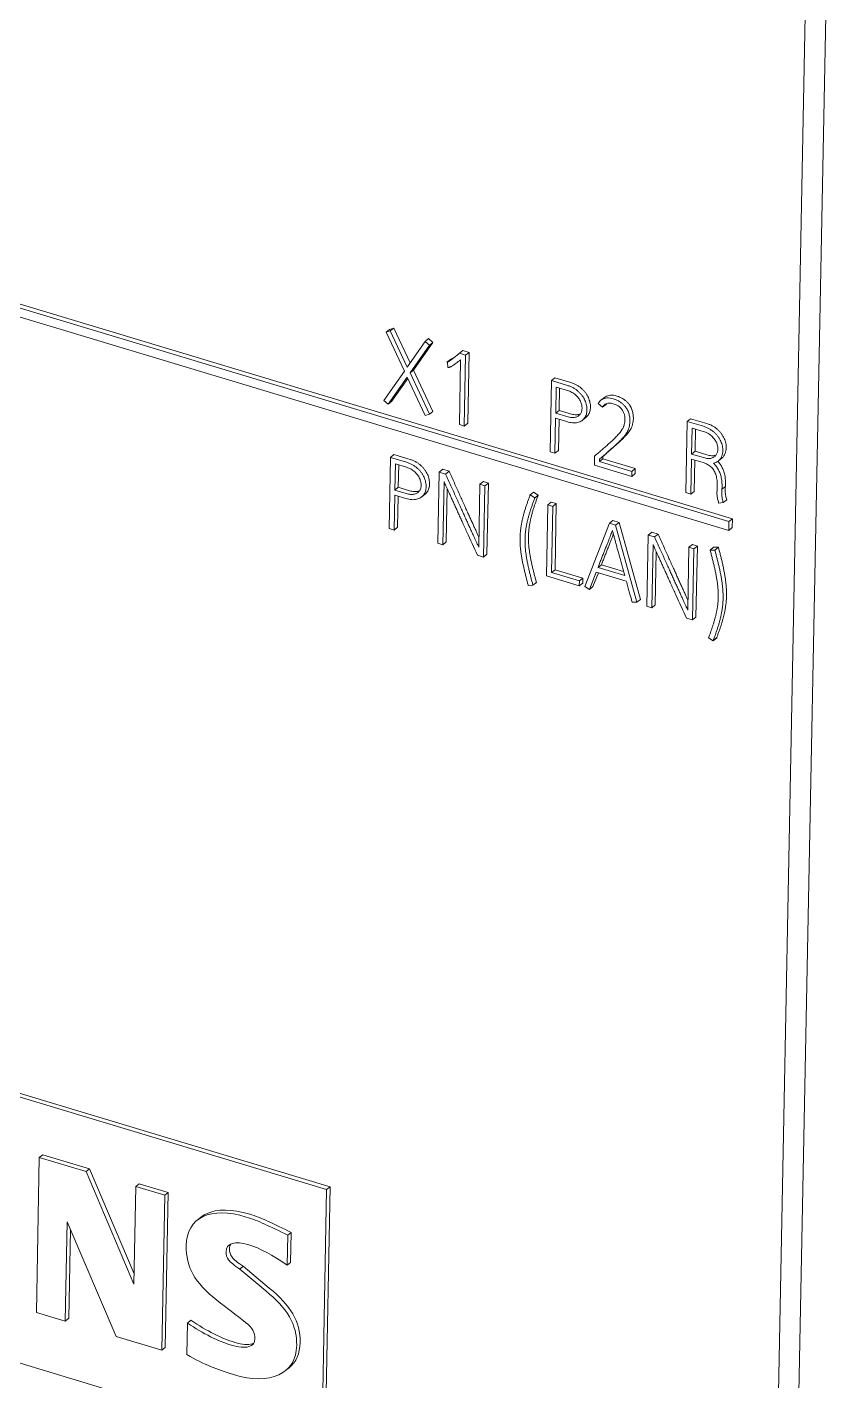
# Model space of a CAD drawing. Header units: inches. Extents: x 67578 to 72421, y -34894 to -31675.
# Drawn here: x 69225.83 to 69244.37, y -33818.6 to -33787.56 of the extents above; entities that cross this region are included whole.
import ezdxf

# ---------------------------------------------------------------- set-up
doc = ezdxf.new("R2010")
doc.units = ezdxf.units.IN
doc.header["$MEASUREMENT"] = 0

# ---------------------------------------------------------------- blocks, each defined once
blk = doc.blocks.new('A$C24EF5112')
at = {"color": 0, "linetype": 'Continuous', "lineweight": 0, "extrusion": (1.17636e-17, 0.017452, 0.999848)}
for p, q in [((-177.592, 271.211), (-180.757, 108.301)), ((-179.946, 108.056), (-176.78, 270.967)), ((-181.037, 230.03), (-215.388, 240.377)), ((-180.9, 230.141), (-215.25, 240.488)), ((-215.046, 239.918), (-181.044, 229.676)), ((-194.544, 237.679), (-194.681, 237.569)), ((-194.375, 237.727), (-194.544, 237.679)), ((-194.375, 237.727), (-194.513, 237.617)), ((-193.727, 236.343), (-194.375, 237.727)), ((-194.513, 237.617), (-194.681, 237.569)), ((-194.681, 237.569), (-193.952, 236.017)), ((-193.84, 236.181), (-194.513, 237.617)), ((-193.132, 237.201), (-193.84, 236.181)), ((-193.591, 236.056), (-192.822, 237.161)), ((-192.994, 237.311), (-193.132, 237.201)), ((-192.959, 237.05), (-193.132, 237.201)), ((-192.822, 237.161), (-192.994, 237.311)), ((-192.822, 237.161), (-192.959, 237.05)), ((-193.728, 235.946), (-192.959, 237.05)), ((-191.759, 236.728), (-191.787, 236.705)), ((-191.622, 236.839), (-191.759, 236.728)), ((-191.515, 236.655), (-191.759, 236.728)), ((-191.378, 236.765), (-191.622, 236.839)), ((-191.57, 233.833), (-191.515, 236.655)), ((-191.378, 236.765), (-191.515, 236.655)), ((-191.433, 233.944), (-191.378, 236.765)), ((-193.591, 236.056), (-193.728, 235.946)), ((-192.817, 234.416), (-193.591, 236.056)), ((-192.123, 236.48), (-192.26, 236.369)), ((-192.26, 236.369), (-192.237, 236.37)), ((-192.237, 236.37), (-192.229, 236.166)), ((-191.714, 236.469), (-191.764, 233.891)), ((-193.952, 236.017), (-194.765, 234.851)), ((-194.597, 234.701), (-193.844, 235.783)), ((-194.459, 234.812), (-193.82, 235.731)), ((-193.844, 235.783), (-193.126, 234.258)), ((-192.954, 234.305), (-193.728, 235.946)), ((-188.103, 235.642), (-188.158, 232.809)), ((-187.966, 235.753), (-188.103, 235.642)), ((-187.461, 235.449), (-188.103, 235.642)), ((-187.323, 235.56), (-187.966, 235.753)), ((-187.93, 234.341), (-187.909, 235.383)), ((-187.909, 235.383), (-187.464, 235.248)), ((-187.792, 234.452), (-187.775, 235.342)), ((-185.995, 234.966), (-186.132, 234.856)), ((-194.765, 234.851), (-194.597, 234.701)), ((-194.459, 234.812), (-194.597, 234.701)), ((-187.792, 234.452), (-187.93, 234.341)), ((-187.347, 234.318), (-187.792, 234.452)), ((-186.237, 234.729), (-186.065, 234.586)), ((-185.927, 234.696), (-186.065, 234.586)), ((-193.126, 234.258), (-192.954, 234.305)), ((-192.817, 234.416), (-192.954, 234.305)), ((-191.764, 233.891), (-191.57, 233.833)), ((-191.433, 233.944), (-191.57, 233.833)), ((-187.961, 232.75), (-187.934, 234.141)), ((-187.934, 234.141), (-187.489, 234.007)), ((-187.485, 234.207), (-187.93, 234.341)), ((-187.823, 232.86), (-187.799, 234.1)), ((-186.724, 234.182), (-186.861, 234.071)), ((-182.698, 234.014), (-182.753, 231.181)), ((-182.561, 234.125), (-182.698, 234.014)), ((-182.056, 233.821), (-182.698, 234.014)), ((-181.918, 233.931), (-182.561, 234.125)), ((-182.525, 232.717), (-182.505, 233.754)), ((-182.505, 233.754), (-182.06, 233.62)), ((-182.387, 232.828), (-182.37, 233.714)), ((-188.158, 232.809), (-187.961, 232.75)), ((-187.823, 232.86), (-187.961, 232.75)), ((-182.387, 232.828), (-182.525, 232.717)), ((-181.912, 232.684), (-182.387, 232.828)), ((-194.505, 232.584), (-194.561, 229.751)), ((-194.368, 232.695), (-194.505, 232.584)), ((-193.863, 232.39), (-194.505, 232.584)), ((-193.726, 232.501), (-194.368, 232.695)), ((-194.332, 231.283), (-194.312, 232.324)), ((-194.312, 232.324), (-193.867, 232.19)), ((-194.195, 231.393), (-194.178, 232.284)), ((-186.383, 232.638), (-186.39, 232.277)), ((-186.39, 232.277), (-184.904, 231.829)), ((-186.359, 232.659), (-186.383, 232.638)), ((-186.055, 232.525), (-186.192, 232.415)), ((-186.192, 232.415), (-186.191, 232.509)), ((-184.9, 232.025), (-186.192, 232.415)), ((-186.053, 232.62), (-186.191, 232.509)), ((-186.055, 232.525), (-186.053, 232.62)), ((-184.763, 232.136), (-186.055, 232.525)), ((-182.556, 231.122), (-182.529, 232.517)), ((-182.529, 232.517), (-182.06, 232.376)), ((-182.049, 232.574), (-182.525, 232.717)), ((-182.418, 231.232), (-182.394, 232.476)), ((-181.32, 232.552), (-181.457, 232.441)), ((-192.563, 231.999), (-192.618, 229.166)), ((-192.426, 232.109), (-192.563, 231.999)), ((-192.312, 231.923), (-192.563, 231.999)), ((-192.175, 232.034), (-192.426, 232.109)), ((-192.175, 232.034), (-192.312, 231.923)), ((-184.904, 231.829), (-184.9, 232.025)), ((-184.767, 231.94), (-184.904, 231.829)), ((-184.763, 232.136), (-184.9, 232.025)), ((-184.767, 231.94), (-184.763, 232.136)), ((-194.195, 231.393), (-194.332, 231.283)), ((-193.887, 231.149), (-194.332, 231.283)), ((-193.75, 231.259), (-194.195, 231.393)), ((-192.425, 229.107), (-192.376, 231.622)), ((-192.288, 229.218), (-192.247, 231.334)), ((-190.946, 231.512), (-190.995, 229.005)), ((-190.809, 231.622), (-190.946, 231.512)), ((-190.749, 231.452), (-190.946, 231.512)), ((-190.611, 231.563), (-190.809, 231.622)), ((-190.804, 228.619), (-190.749, 231.452)), ((-190.611, 231.563), (-190.749, 231.452)), ((-190.667, 228.73), (-190.611, 231.563)), ((-188.813, 231.203), (-188.95, 231.092)), ((-188.624, 231.087), (-188.813, 231.203)), ((-182.418, 231.232), (-182.556, 231.122)), ((-181.51, 231.249), (-181.515, 231.215)), ((-181.505, 231.497), (-181.51, 231.249)), ((-181.177, 231.431), (-181.314, 231.321)), ((-181.314, 231.321), (-181.313, 231.399)), ((-181.177, 231.431), (-181.175, 231.51)), ((-194.363, 229.691), (-194.336, 231.082)), ((-194.336, 231.082), (-193.891, 230.948)), ((-194.226, 229.802), (-194.202, 231.042)), ((-193.127, 231.123), (-193.264, 231.013)), ((-188.95, 231.092), (-188.954, 231.078)), ((-188.762, 230.976), (-188.95, 231.092)), ((-188.632, 231.073), (-188.77, 230.963)), ((-188.77, 230.963), (-188.762, 230.976)), ((-188.624, 231.087), (-188.762, 230.976)), ((-188.632, 231.073), (-188.624, 231.087)), ((-188.242, 230.693), (-188.297, 227.864)), ((-188.105, 230.804), (-188.242, 230.693)), ((-188.044, 230.634), (-188.242, 230.693)), ((-187.907, 230.744), (-188.105, 230.804)), ((-187.907, 230.744), (-188.044, 230.634)), ((-187.958, 228.115), (-187.907, 230.744)), ((-182.753, 231.181), (-182.556, 231.122)), ((-181.446, 230.767), (-181.262, 230.783)), ((-181.125, 230.894), (-181.262, 230.783)), ((-188.096, 228.005), (-188.044, 230.634)), ((-180.9, 230.141), (-181.037, 230.03)), ((-180.907, 229.787), (-180.9, 230.141)), ((-194.561, 229.751), (-194.363, 229.691)), ((-194.226, 229.802), (-194.363, 229.691)), ((-185.793, 229.963), (-186.772, 227.448)), ((-185.655, 230.074), (-185.793, 229.963)), ((-185.545, 229.889), (-185.793, 229.963)), ((-185.408, 229.999), (-185.655, 230.074)), ((-185.408, 229.999), (-185.545, 229.889)), ((-184.698, 226.823), (-185.545, 229.889)), ((-184.561, 226.934), (-185.408, 229.999)), ((-184.108, 229.604), (-184.245, 229.493)), ((-183.856, 229.528), (-184.108, 229.604)), ((-181.044, 229.676), (-181.037, 230.03)), ((-180.907, 229.787), (-181.044, 229.676)), ((-192.618, 229.166), (-192.425, 229.107)), ((-192.288, 229.218), (-192.425, 229.107)), ((-184.245, 229.493), (-184.3, 226.66)), ((-183.994, 229.417), (-184.245, 229.493)), ((-184.107, 226.602), (-184.058, 229.117)), ((-183.856, 229.528), (-183.994, 229.417)), ((-182.491, 229.117), (-182.628, 229.006)), ((-182.293, 229.057), (-182.491, 229.117)), ((-182.293, 229.057), (-182.431, 228.947)), ((-182.348, 226.224), (-182.293, 229.057)), ((-191.048, 228.692), (-190.804, 228.619)), ((-190.667, 228.73), (-190.804, 228.619)), ((-183.969, 226.712), (-183.928, 228.828)), ((-182.628, 229.006), (-182.677, 226.499)), ((-182.431, 228.947), (-182.628, 229.006)), ((-182.486, 226.113), (-182.431, 228.947)), ((-181.648, 229.005), (-181.786, 228.895)), ((-181.595, 228.896), (-181.786, 228.895)), ((-181.786, 228.895), (-181.782, 228.878)), ((-181.458, 229.007), (-181.648, 229.005)), ((-181.458, 229.007), (-181.595, 228.896)), ((-181.591, 228.88), (-181.595, 228.896)), ((-181.454, 228.99), (-181.458, 229.007)), ((-187.958, 228.115), (-188.096, 228.005)), ((-186.989, 227.671), (-188.096, 228.005)), ((-186.852, 227.782), (-187.958, 228.115)), ((-186.587, 227.329), (-186.317, 228.018)), ((-186.45, 227.44), (-186.233, 227.993)), ((-186.317, 228.018), (-185.121, 227.658)), ((-186.11, 228.31), (-186.247, 228.199)), ((-185.183, 227.878), (-186.247, 228.199)), ((-185.228, 228.044), (-186.11, 228.31)), ((-189.028, 227.507), (-189.024, 227.486)), ((-189.024, 227.486), (-188.837, 227.493)), ((-188.837, 227.493), (-188.841, 227.51)), ((-188.7, 227.604), (-188.837, 227.493)), ((-188.7, 227.604), (-188.703, 227.621)), ((-188.297, 227.864), (-186.993, 227.471)), ((-186.993, 227.471), (-186.989, 227.671)), ((-186.856, 227.582), (-186.993, 227.471)), ((-186.852, 227.782), (-186.989, 227.671)), ((-186.856, 227.582), (-186.852, 227.782)), ((-186.772, 227.448), (-186.587, 227.329)), ((-186.45, 227.44), (-186.587, 227.329)), ((-184.561, 226.934), (-184.698, 226.823)), ((-184.889, 226.817), (-184.698, 226.823)), ((-184.3, 226.66), (-184.107, 226.602)), ((-183.969, 226.712), (-184.107, 226.602)), ((-182.729, 226.187), (-182.486, 226.113)), ((-182.348, 226.224), (-182.486, 226.113)), ((-181.821, 225.474), (-181.849, 225.408)), ((-181.849, 225.408), (-181.661, 225.288)), ((-181.524, 225.399), (-181.661, 225.288)), ((-181.661, 225.288), (-181.657, 225.306)), ((-181.52, 225.417), (-181.657, 225.306)), ((-181.524, 225.399), (-181.52, 225.417)), ((-197.047, 203.442), (-236.1, 215.206)), ((-235.963, 215.317), (-196.91, 203.553)), ((-208.48, 204.714), (-208.342, 204.825)), ((-206.482, 204.265), (-208.342, 204.825)), ((-236.305, 204.676), (-197.252, 192.912)), ((-208.599, 198.551), (-208.48, 204.714)), ((-208.48, 204.714), (-206.619, 204.154)), ((-206.619, 204.154), (-206.482, 204.265)), ((-204.708, 200.089), (-206.482, 204.265)), ((-206.619, 204.154), (-204.716, 199.675)), ((-204.716, 199.675), (-204.641, 203.558)), ((-204.641, 203.558), (-204.504, 203.669)), ((-204.641, 203.558), (-203.49, 203.211)), ((-203.353, 203.322), (-204.504, 203.669)), ((-203.49, 203.211), (-203.61, 197.048)), ((-203.49, 203.211), (-203.353, 203.322)), ((-203.472, 197.159), (-203.353, 203.322)), ((-197.252, 192.912), (-197.047, 203.442)), ((-196.91, 203.553), (-197.115, 193.023)), ((-197.047, 203.442), (-196.91, 203.553)), ((-207.372, 202.158), (-207.449, 198.204)), ((-205.419, 197.593), (-207.372, 202.158)), ((-202.208, 202.214), (-202.071, 202.325)), ((-207.311, 198.315), (-207.243, 201.856)), ((-198.595, 201.625), (-198.618, 200.427)), ((-198.595, 201.625), (-198.458, 201.736)), ((-198.481, 200.538), (-198.458, 201.736)), ((-198.618, 200.427), (-198.481, 200.538)), ((-200.506, 200.274), (-200.369, 200.385)), ((-200.506, 200.274), (-199.47, 199.411)), ((-199.333, 199.522), (-200.369, 200.385)), ((-207.449, 198.204), (-208.599, 198.551)), ((-207.449, 198.204), (-207.311, 198.315)), ((-202.613, 196.874), (-202.589, 198.128)), ((-202.589, 198.128), (-202.452, 198.238)), ((-203.61, 197.048), (-205.419, 197.593)), ((-203.61, 197.048), (-203.472, 197.159)), ((-198.678, 196.236), (-198.541, 196.347))]:
    blk.add_line(p, q, dxfattribs=at)
at = {"color": 0, "linetype": 'Continuous', "lineweight": 0}
for points, knots in [([(-191.787, 236.705), (-191.803, 236.692), (-191.835, 236.666), (-191.884, 236.627), (-191.933, 236.589), (-191.981, 236.551), (-192.028, 236.516), (-192.072, 236.483), (-192.114, 236.454), (-192.153, 236.428), (-192.188, 236.406), (-192.218, 236.389), (-192.241, 236.377), (-192.255, 236.371), (-192.26, 236.369)], [0, 0, 0, 0, 0.105791, 0.21294, 0.32145, 0.427863, 0.528725, 0.624043, 0.712438, 0.792558, 0.86445, 0.92469, 0.969837, 1, 1, 1, 1]), ([(-191.758, 236.729), (-191.77, 236.719), (-191.799, 236.697), (-191.844, 236.662), (-191.891, 236.627), (-191.935, 236.594), (-191.977, 236.564), (-192.015, 236.538), (-192.05, 236.517), (-192.08, 236.5), (-192.104, 236.487), (-192.117, 236.482), (-192.123, 236.48)], [0.23785, 0.23785, 0.23785, 0.23785, 0.3214495, 0.4278626, 0.5287251, 0.6240429, 0.7124383, 0.7925575, 0.8644501, 0.9246895, 0.9698368, 1, 1, 1, 1]), ([(-192.229, 236.166), (-192.226, 236.165), (-192.217, 236.163), (-192.204, 236.162), (-192.187, 236.161), (-192.165, 236.165), (-192.139, 236.176), (-192.105, 236.192), (-192.064, 236.216), (-192.015, 236.247), (-191.956, 236.287), (-191.887, 236.337), (-191.805, 236.399), (-191.746, 236.445), (-191.714, 236.469)], [0, 0, 0, 0, 0.016663, 0.036768, 0.060496, 0.092617, 0.138787, 0.199552, 0.277115, 0.3736, 0.489098, 0.629203, 0.799496, 1, 1, 1, 1]), ([(-186.724, 234.182), (-186.714, 234.19), (-186.686, 234.215), (-186.643, 234.264), (-186.602, 234.334), (-186.572, 234.411), (-186.554, 234.494), (-186.547, 234.583), (-186.55, 234.676), (-186.566, 234.771), (-186.592, 234.868), (-186.629, 234.964), (-186.678, 235.059), (-186.737, 235.15), (-186.807, 235.237), (-186.89, 235.319), (-186.983, 235.395), (-187.087, 235.463), (-187.202, 235.519), (-187.282, 235.547), (-187.323, 235.56)], [0.2903275, 0.2903275, 0.2903275, 0.2903275, 0.3080915, 0.3456151, 0.3829529, 0.4201782, 0.4572586, 0.4948207, 0.5326539, 0.5705347, 0.6090509, 0.6478196, 0.6865519, 0.7259375, 0.7663347, 0.8082258, 0.8523661, 0.8987554, 0.9476666, 1, 1, 1, 1]), ([(-187.489, 234.007), (-187.412, 233.984), (-187.265, 233.953), (-187.06, 233.964), (-186.92, 234.024), (-186.832, 234.093), (-186.78, 234.153), (-186.739, 234.223), (-186.71, 234.3), (-186.691, 234.383), (-186.684, 234.472), (-186.688, 234.565), (-186.703, 234.66), (-186.729, 234.757), (-186.766, 234.854), (-186.815, 234.948), (-186.874, 235.039), (-186.945, 235.126), (-187.027, 235.208), (-187.12, 235.284), (-187.224, 235.352), (-187.339, 235.408), (-187.419, 235.436), (-187.461, 235.449)], [0, 0, 0, 0, 0.09686, 0.184683, 0.269632, 0.308091, 0.345615, 0.382953, 0.420178, 0.457259, 0.494821, 0.532654, 0.570535, 0.609051, 0.64782, 0.686552, 0.725938, 0.766335, 0.808226, 0.852366, 0.898755, 0.947667, 1, 1, 1, 1]), ([(-187.464, 235.248), (-187.433, 235.239), (-187.373, 235.218), (-187.286, 235.176), (-187.209, 235.126), (-187.139, 235.07), (-187.078, 235.01), (-187.024, 234.946), (-186.979, 234.878), (-186.942, 234.809), (-186.915, 234.738), (-186.896, 234.667), (-186.884, 234.598), (-186.882, 234.532), (-186.887, 234.47), (-186.9, 234.411), (-186.92, 234.357), (-186.949, 234.306), (-186.986, 234.263), (-187.032, 234.227), (-187.087, 234.199), (-187.149, 234.18), (-187.22, 234.169), (-187.3, 234.168), (-187.389, 234.181), (-187.452, 234.197), (-187.485, 234.207)], [0, 0, 0, 0, 0.053647, 0.103346, 0.149977, 0.194217, 0.236442, 0.277366, 0.317149, 0.355906, 0.394399, 0.432388, 0.469458, 0.506182, 0.541309, 0.576504, 0.612322, 0.648506, 0.685021, 0.722671, 0.761783, 0.802714, 0.846164, 0.892892, 0.943917, 1, 1, 1, 1]), ([(-186.053, 232.62), (-186.011, 232.657), (-185.926, 232.732), (-185.8, 232.842), (-185.677, 232.949), (-185.557, 233.054), (-185.445, 233.155), (-185.338, 233.253), (-185.24, 233.348), (-185.152, 233.44), (-185.074, 233.528), (-185.007, 233.613), (-184.954, 233.695), (-184.918, 233.767), (-184.893, 233.83), (-184.876, 233.885), (-184.861, 233.945), (-184.85, 234.008), (-184.843, 234.073), (-184.84, 234.142), (-184.841, 234.216), (-184.849, 234.295), (-184.862, 234.374), (-184.883, 234.453), (-184.913, 234.532), (-184.944, 234.596), (-184.974, 234.645), (-185, 234.682), (-185.028, 234.721), (-185.061, 234.76), (-185.099, 234.799), (-185.141, 234.836), (-185.188, 234.873), (-185.24, 234.908), (-185.297, 234.943), (-185.36, 234.975), (-185.428, 235.003), (-185.559, 235.047), (-185.749, 235.079), (-185.909, 235.028), (-185.98, 234.978), (-185.995, 234.966)], [0, 0, 0, 0, 0.0480044, 0.0950969, 0.1412775, 0.1859994, 0.228718, 0.2694374, 0.307815, 0.3435258, 0.3766025, 0.4067255, 0.4336351, 0.457492, 0.4721084, 0.4873203, 0.5031862, 0.519426, 0.5357645, 0.5522595, 0.5707304, 0.5892154, 0.6078346, 0.6263896, 0.6448111, 0.6633935, 0.6723733, 0.6819802, 0.6922475, 0.7031104, 0.7145744, 0.726746, 0.7396919, 0.7534743, 0.7681668, 0.7839177, 0.8009392, 0.819353, 0.881523, 0.9386611, 0.954087, 0.954087, 0.954087, 0.954087]), ([(-186.065, 234.586), (-186.039, 234.632), (-185.967, 234.707), (-185.816, 234.756), (-185.645, 234.727), (-185.484, 234.662), (-185.347, 234.564), (-185.267, 234.46), (-185.226, 234.378), (-185.205, 234.322), (-185.19, 234.265), (-185.181, 234.207), (-185.176, 234.15), (-185.175, 234.092), (-185.178, 234.036), (-185.184, 233.981), (-185.194, 233.928), (-185.206, 233.879), (-185.219, 233.833), (-185.237, 233.784), (-185.263, 233.731), (-185.299, 233.672), (-185.345, 233.609), (-185.398, 233.544), (-185.456, 233.477), (-185.52, 233.408), (-185.588, 233.339), (-185.66, 233.269), (-185.736, 233.2), (-185.813, 233.131), (-185.889, 233.063), (-185.965, 232.997), (-186.038, 232.933), (-186.11, 232.871), (-186.179, 232.812), (-186.244, 232.756), (-186.304, 232.706), (-186.341, 232.674), (-186.359, 232.659)], [0, 0, 0, 0, 0.051647, 0.09943, 0.150945, 0.199195, 0.240637, 0.2798, 0.295394, 0.310938, 0.326681, 0.342661, 0.358816, 0.375251, 0.391744, 0.408047, 0.424226, 0.439924, 0.454758, 0.468767, 0.488525, 0.511149, 0.536757, 0.564665, 0.594142, 0.625206, 0.657561, 0.690904, 0.725249, 0.759827, 0.793857, 0.827339, 0.86001, 0.891601, 0.922115, 0.950752, 0.976714, 1, 1, 1, 1]), ([(-186.191, 232.509), (-186.148, 232.547), (-186.063, 232.621), (-185.937, 232.731), (-185.814, 232.839), (-185.695, 232.943), (-185.582, 233.045), (-185.476, 233.143), (-185.378, 233.237), (-185.289, 233.329), (-185.211, 233.418), (-185.145, 233.503), (-185.091, 233.585), (-185.055, 233.657), (-185.03, 233.719), (-185.013, 233.775), (-184.999, 233.834), (-184.988, 233.897), (-184.981, 233.962), (-184.977, 234.032), (-184.979, 234.106), (-184.986, 234.184), (-185, 234.263), (-185.02, 234.343), (-185.05, 234.421), (-185.081, 234.485), (-185.112, 234.534), (-185.137, 234.572), (-185.165, 234.61), (-185.198, 234.65), (-185.236, 234.688), (-185.278, 234.726), (-185.326, 234.762), (-185.378, 234.797), (-185.435, 234.832), (-185.497, 234.864), (-185.566, 234.892), (-185.697, 234.936), (-185.886, 234.969), (-186.101, 234.9), (-186.201, 234.795), (-186.237, 234.729)], [0, 0, 0, 0, 0.048004, 0.095097, 0.141278, 0.185999, 0.228718, 0.269437, 0.307815, 0.343526, 0.376603, 0.406725, 0.433635, 0.457492, 0.472108, 0.48732, 0.503186, 0.519426, 0.535765, 0.552259, 0.57073, 0.589215, 0.607835, 0.62639, 0.644811, 0.663394, 0.672373, 0.68198, 0.692247, 0.70311, 0.714574, 0.726746, 0.739692, 0.753474, 0.768167, 0.783918, 0.800939, 0.819353, 0.881523, 0.938661, 1, 1, 1, 1]), ([(-186.946, 234.313), (-186.947, 234.313), (-186.968, 234.304), (-187.012, 234.29), (-187.083, 234.279), (-187.163, 234.279), (-187.252, 234.292), (-187.315, 234.308), (-187.347, 234.318)], [0.7596616, 0.7596616, 0.7596616, 0.7596616, 0.7617832, 0.8027141, 0.8461636, 0.8928921, 0.9439171, 1, 1, 1, 1]), ([(-181.32, 232.552), (-181.316, 232.555), (-181.284, 232.581), (-181.234, 232.64), (-181.184, 232.737), (-181.152, 232.843), (-181.141, 232.95), (-181.145, 233.051), (-181.161, 233.147), (-181.187, 233.244), (-181.224, 233.34), (-181.273, 233.434), (-181.332, 233.526), (-181.402, 233.613), (-181.485, 233.694), (-181.578, 233.769), (-181.682, 233.835), (-181.797, 233.891), (-181.877, 233.919), (-181.918, 233.931)], [0.1254721, 0.1254721, 0.1254721, 0.1254721, 0.1342805, 0.1976636, 0.2597404, 0.3197844, 0.3794631, 0.4259916, 0.4725788, 0.5199473, 0.5676264, 0.6152608, 0.6636985, 0.7133061, 0.7646396, 0.8186782, 0.8755524, 0.9356448, 1, 1, 1, 1]), ([(-182.06, 233.62), (-182.028, 233.611), (-181.968, 233.59), (-181.881, 233.548), (-181.804, 233.498), (-181.735, 233.442), (-181.673, 233.383), (-181.619, 233.319), (-181.574, 233.253), (-181.537, 233.184), (-181.51, 233.114), (-181.491, 233.043), (-181.479, 232.974), (-181.477, 232.908), (-181.482, 232.846), (-181.494, 232.787), (-181.513, 232.732), (-181.54, 232.681), (-181.576, 232.638), (-181.62, 232.601), (-181.671, 232.572), (-181.732, 232.552), (-181.799, 232.54), (-181.875, 232.538), (-181.96, 232.55), (-182.018, 232.564), (-182.049, 232.574)], [0, 0, 0, 0, 0.054523, 0.105033, 0.152426, 0.197334, 0.240045, 0.281231, 0.321197, 0.360276, 0.399284, 0.437894, 0.475569, 0.512894, 0.548587, 0.584288, 0.620504, 0.656909, 0.6934, 0.73075, 0.769355, 0.809686, 0.852488, 0.898074, 0.946983, 1, 1, 1, 1]), ([(-181.652, 232.351), (-181.612, 232.36), (-181.538, 232.385), (-181.443, 232.446), (-181.372, 232.529), (-181.321, 232.626), (-181.289, 232.733), (-181.278, 232.839), (-181.283, 232.941), (-181.298, 233.036), (-181.324, 233.133), (-181.361, 233.229), (-181.41, 233.324), (-181.469, 233.415), (-181.54, 233.502), (-181.622, 233.583), (-181.715, 233.658), (-181.819, 233.725), (-181.934, 233.78), (-182.014, 233.808), (-182.056, 233.821)], [0, 0, 0, 0, 0.069294, 0.13428, 0.197664, 0.25974, 0.319784, 0.379463, 0.425992, 0.472579, 0.519947, 0.567626, 0.615261, 0.663699, 0.713306, 0.76464, 0.818678, 0.875552, 0.935645, 1, 1, 1, 1]), ([(-193.891, 230.948), (-193.815, 230.925), (-193.667, 230.894), (-193.462, 230.905), (-193.323, 230.965), (-193.235, 231.035), (-193.183, 231.095), (-193.142, 231.164), (-193.112, 231.241), (-193.094, 231.325), (-193.086, 231.414), (-193.09, 231.506), (-193.105, 231.602), (-193.132, 231.699), (-193.169, 231.795), (-193.217, 231.889), (-193.277, 231.981), (-193.347, 232.068), (-193.43, 232.149), (-193.523, 232.226), (-193.627, 232.294), (-193.742, 232.349), (-193.822, 232.378), (-193.863, 232.39)], [0, 0, 0, 0, 0.09686, 0.184683, 0.269632, 0.308091, 0.345615, 0.382953, 0.420178, 0.457259, 0.494821, 0.532654, 0.570535, 0.609051, 0.64782, 0.686552, 0.725938, 0.766335, 0.808226, 0.852366, 0.898755, 0.947667, 1, 1, 1, 1]), ([(-193.127, 231.123), (-193.117, 231.131), (-193.088, 231.157), (-193.045, 231.206), (-193.005, 231.275), (-192.975, 231.352), (-192.956, 231.435), (-192.949, 231.524), (-192.953, 231.617), (-192.968, 231.713), (-192.994, 231.809), (-193.031, 231.906), (-193.08, 232), (-193.139, 232.091), (-193.21, 232.179), (-193.292, 232.26), (-193.385, 232.336), (-193.49, 232.404), (-193.604, 232.46), (-193.685, 232.489), (-193.726, 232.501)], [0.2903275, 0.2903275, 0.2903275, 0.2903275, 0.3080915, 0.3456151, 0.3829529, 0.4201782, 0.4572586, 0.4948207, 0.5326539, 0.5705347, 0.6090509, 0.6478196, 0.6865519, 0.7259375, 0.7663347, 0.8082258, 0.8523661, 0.8987554, 0.9476666, 1, 1, 1, 1]), ([(-182.06, 232.376), (-182.004, 232.359), (-181.898, 232.316), (-181.752, 232.214), (-181.635, 232.079), (-181.553, 231.909), (-181.51, 231.71), (-181.504, 231.571), (-181.505, 231.497)], [0, 0, 0, 0, 0.16403, 0.311174, 0.454212, 0.607502, 0.786028, 1, 1, 1, 1]), ([(-181.543, 232.681), (-181.559, 232.674), (-181.597, 232.662), (-181.662, 232.65), (-181.738, 232.649), (-181.822, 232.66), (-181.881, 232.675), (-181.912, 232.684)], [0.7754425, 0.7754425, 0.7754425, 0.7754425, 0.8096864, 0.8524876, 0.8980744, 0.9469828, 1, 1, 1, 1]), ([(-181.313, 231.399), (-181.311, 231.474), (-181.315, 231.613), (-181.343, 231.811), (-181.397, 231.983), (-181.471, 232.127), (-181.554, 232.25), (-181.618, 232.321), (-181.652, 232.351)], [0, 0, 0, 0, 0.231747, 0.4284, 0.594838, 0.741141, 0.874662, 1, 1, 1, 1]), ([(-181.175, 231.51), (-181.174, 231.584), (-181.177, 231.724), (-181.205, 231.922), (-181.26, 232.093), (-181.333, 232.238), (-181.407, 232.347), (-181.458, 232.405), (-181.477, 232.426)], [0, 0, 0, 0, 0.2317468, 0.4284002, 0.594838, 0.7411405, 0.8746616, 0.9521999, 0.9521999, 0.9521999, 0.9521999]), ([(-193.867, 232.19), (-193.836, 232.181), (-193.775, 232.159), (-193.689, 232.118), (-193.611, 232.068), (-193.542, 232.012), (-193.48, 231.951), (-193.427, 231.887), (-193.382, 231.82), (-193.345, 231.75), (-193.317, 231.679), (-193.298, 231.609), (-193.287, 231.54), (-193.284, 231.474), (-193.289, 231.411), (-193.302, 231.353), (-193.323, 231.298), (-193.351, 231.248), (-193.389, 231.205), (-193.435, 231.169), (-193.489, 231.14), (-193.552, 231.121), (-193.623, 231.11), (-193.702, 231.11), (-193.792, 231.123), (-193.855, 231.139), (-193.887, 231.149)], [0, 0, 0, 0, 0.053647, 0.103346, 0.149977, 0.194217, 0.236442, 0.277366, 0.317149, 0.355906, 0.394399, 0.432388, 0.469458, 0.506182, 0.541309, 0.576504, 0.612322, 0.648506, 0.685021, 0.722671, 0.761783, 0.802714, 0.846164, 0.892892, 0.943917, 1, 1, 1, 1]), ([(-190.995, 229.005), (-191.003, 229.023), (-191.022, 229.067), (-191.057, 229.143), (-191.1, 229.239), (-191.151, 229.351), (-191.208, 229.476), (-191.271, 229.614), (-191.338, 229.763), (-191.41, 229.921), (-191.484, 230.086), (-191.561, 230.255), (-191.638, 230.426), (-191.752, 230.679), (-191.906, 231.021), (-192.105, 231.463), (-192.242, 231.767), (-192.312, 231.923)], [0, 0, 0, 0, 0.019057, 0.045144, 0.078261, 0.117077, 0.160259, 0.207807, 0.259003, 0.31313, 0.370188, 0.428711, 0.487234, 0.545757, 0.688172, 0.839586, 1, 1, 1, 1]), ([(-190.987, 229.403), (-190.995, 229.421), (-191.022, 229.481), (-191.071, 229.587), (-191.133, 229.725), (-191.201, 229.874), (-191.272, 230.032), (-191.347, 230.197), (-191.423, 230.366), (-191.501, 230.537), (-191.615, 230.789), (-191.769, 231.132), (-191.968, 231.574), (-192.104, 231.878), (-192.175, 232.034)], [0.0986091, 0.0986091, 0.0986091, 0.0986091, 0.1170769, 0.1602587, 0.2078068, 0.2590033, 0.3131304, 0.3701881, 0.4287111, 0.487234, 0.545757, 0.6881721, 0.8395864, 1, 1, 1, 1]), ([(-193.349, 231.255), (-193.35, 231.254), (-193.371, 231.245), (-193.415, 231.232), (-193.485, 231.221), (-193.565, 231.22), (-193.655, 231.233), (-193.717, 231.249), (-193.75, 231.259)], [0.7596616, 0.7596616, 0.7596616, 0.7596616, 0.7617832, 0.8027141, 0.8461636, 0.8928921, 0.9439171, 1, 1, 1, 1]), ([(-192.376, 231.622), (-192.369, 231.605), (-192.351, 231.562), (-192.317, 231.489), (-192.275, 231.395), (-192.224, 231.284), (-192.167, 231.159), (-192.104, 231.021), (-192.036, 230.873), (-191.965, 230.715), (-191.89, 230.55), (-191.813, 230.379), (-191.735, 230.207), (-191.618, 229.952), (-191.39, 229.447), (-191.187, 229), (-191.048, 228.692)], [0, 0, 0, 0, 0.017881, 0.043036, 0.075471, 0.113785, 0.156579, 0.203853, 0.254825, 0.308715, 0.365522, 0.423995, 0.482881, 0.542179, 0.685414, 1, 1, 1, 1]), ([(-181.515, 231.215), (-181.515, 231.194), (-181.515, 231.151), (-181.51, 231.084), (-181.502, 231.012), (-181.484, 230.906), (-181.462, 230.824), (-181.446, 230.767)], [0, 0, 0, 0, 0.143043, 0.29468, 0.455366, 0.625872, 1, 1, 1, 1]), ([(-181.262, 230.783), (-181.271, 230.81), (-181.286, 230.861), (-181.303, 230.935), (-181.313, 231.005), (-181.318, 231.069), (-181.321, 231.128), (-181.321, 231.175), (-181.32, 231.209), (-181.32, 231.234), (-181.319, 231.257), (-181.318, 231.286), (-181.316, 231.307), (-181.314, 231.321)], [0, 0, 0, 0, 0.144494, 0.279527, 0.406049, 0.524748, 0.635591, 0.738757, 0.787218, 0.833195, 0.876686, 0.918528, 1, 1, 1, 1]), ([(-181.125, 230.894), (-181.134, 230.92), (-181.149, 230.972), (-181.166, 231.046), (-181.176, 231.115), (-181.181, 231.18), (-181.184, 231.239), (-181.184, 231.285), (-181.183, 231.32), (-181.183, 231.344), (-181.182, 231.368), (-181.181, 231.397), (-181.179, 231.418), (-181.177, 231.431)], [0, 0, 0, 0, 0.144494, 0.279527, 0.406049, 0.524748, 0.635591, 0.738757, 0.787218, 0.833195, 0.876686, 0.918528, 1, 1, 1, 1]), ([(-188.954, 231.078), (-188.967, 231.032), (-189.002, 230.947), (-189.047, 230.814), (-189.095, 230.681), (-189.14, 230.547), (-189.181, 230.41), (-189.22, 230.27), (-189.254, 230.129), (-189.284, 229.985), (-189.31, 229.839), (-189.331, 229.69), (-189.344, 229.536), (-189.35, 229.38), (-189.35, 229.224), (-189.343, 229.069), (-189.328, 228.914), (-189.308, 228.758), (-189.284, 228.601), (-189.255, 228.445), (-189.223, 228.288), (-189.188, 228.131), (-189.149, 227.974), (-189.096, 227.766), (-189.055, 227.61), (-189.028, 227.507)], [0, 0, 0, 0, 0.041314, 0.082856, 0.124626, 0.166546, 0.208556, 0.25068, 0.29286, 0.335045, 0.377269, 0.419704, 0.462561, 0.50593, 0.547928, 0.589536, 0.630845, 0.672008, 0.713137, 0.754267, 0.795391, 0.836491, 0.877583, 0.918582, 1, 1, 1, 1]), ([(-188.841, 227.51), (-188.851, 227.56), (-188.883, 227.662), (-188.92, 227.814), (-188.959, 227.966), (-188.995, 228.119), (-189.029, 228.271), (-189.061, 228.424), (-189.089, 228.576), (-189.113, 228.727), (-189.132, 228.876), (-189.146, 229.025), (-189.153, 229.173), (-189.153, 229.321), (-189.147, 229.469), (-189.134, 229.615), (-189.115, 229.756), (-189.09, 229.895), (-189.062, 230.032), (-189.029, 230.168), (-188.992, 230.302), (-188.952, 230.434), (-188.908, 230.566), (-188.862, 230.698), (-188.816, 230.83), (-188.785, 230.918), (-188.77, 230.963)], [0, 0, 0, 0, 0.041199, 0.082407, 0.123626, 0.164887, 0.206223, 0.247646, 0.288964, 0.330009, 0.370826, 0.411613, 0.4526, 0.493874, 0.536504, 0.5786, 0.620244, 0.661722, 0.70328, 0.744955, 0.786813, 0.828913, 0.871274, 0.913911, 0.95682, 1, 1, 1, 1]), ([(-188.703, 227.621), (-188.714, 227.671), (-188.746, 227.773), (-188.783, 227.925), (-188.821, 228.077), (-188.858, 228.229), (-188.892, 228.382), (-188.924, 228.534), (-188.952, 228.686), (-188.976, 228.837), (-188.995, 228.987), (-189.008, 229.136), (-189.015, 229.283), (-189.016, 229.432), (-189.01, 229.579), (-188.997, 229.725), (-188.978, 229.867), (-188.953, 230.006), (-188.925, 230.143), (-188.892, 230.278), (-188.855, 230.412), (-188.815, 230.545), (-188.771, 230.677), (-188.725, 230.808), (-188.679, 230.941), (-188.648, 231.029), (-188.632, 231.073)], [0, 0, 0, 0, 0.041199, 0.082407, 0.123626, 0.164887, 0.206223, 0.247646, 0.288964, 0.330009, 0.370826, 0.411613, 0.4526, 0.493874, 0.536504, 0.5786, 0.620244, 0.661722, 0.70328, 0.744955, 0.786813, 0.828913, 0.871274, 0.913911, 0.95682, 1, 1, 1, 1]), ([(-186.247, 228.199), (-186.227, 228.251), (-186.186, 228.356), (-186.125, 228.515), (-186.063, 228.674), (-186.002, 228.83), (-185.944, 228.98), (-185.888, 229.121), (-185.836, 229.251), (-185.79, 229.37), (-185.75, 229.475), (-185.712, 229.575), (-185.687, 229.64), (-185.674, 229.674)], [0, 0, 0, 0, 0.106118, 0.213594, 0.322428, 0.429305, 0.530911, 0.627246, 0.716632, 0.797389, 0.869519, 0.929228, 1, 1, 1, 1]), ([(-185.674, 229.674), (-185.669, 229.658), (-185.657, 229.616), (-185.636, 229.537), (-185.608, 229.432), (-185.574, 229.305), (-185.535, 229.16), (-185.491, 229.001), (-185.444, 228.829), (-185.394, 228.647), (-185.341, 228.457), (-185.287, 228.263), (-185.235, 228.07), (-185.2, 227.942), (-185.183, 227.878)], [0, 0, 0, 0, 0.027336, 0.070868, 0.130595, 0.202708, 0.283396, 0.372662, 0.4689, 0.570509, 0.677489, 0.786433, 0.893936, 1, 1, 1, 1]), ([(-186.11, 228.31), (-186.09, 228.362), (-186.049, 228.467), (-185.988, 228.626), (-185.926, 228.785), (-185.865, 228.941), (-185.806, 229.09), (-185.751, 229.231), (-185.699, 229.362), (-185.661, 229.46), (-185.64, 229.515), (-185.634, 229.529)], [0, 0, 0, 0, 0.106118, 0.213594, 0.322428, 0.4293053, 0.5309113, 0.6272464, 0.7166317, 0.7973887, 0.8272458, 0.8272458, 0.8272458, 0.8272458]), ([(-184.058, 229.117), (-184.05, 229.099), (-184.032, 229.057), (-183.999, 228.983), (-183.956, 228.889), (-183.906, 228.779), (-183.848, 228.653), (-183.786, 228.516), (-183.718, 228.367), (-183.647, 228.209), (-183.572, 228.044), (-183.495, 227.874), (-183.417, 227.701), (-183.3, 227.446), (-183.072, 226.941), (-182.868, 226.494), (-182.729, 226.187)], [0, 0, 0, 0, 0.017881, 0.043036, 0.075471, 0.113785, 0.156579, 0.203853, 0.254825, 0.308715, 0.365522, 0.423995, 0.482881, 0.542179, 0.685414, 1, 1, 1, 1]), ([(-182.677, 226.499), (-182.685, 226.518), (-182.704, 226.562), (-182.738, 226.638), (-182.782, 226.733), (-182.833, 226.845), (-182.89, 226.971), (-182.952, 227.109), (-183.02, 227.257), (-183.091, 227.415), (-183.166, 227.58), (-183.243, 227.75), (-183.32, 227.921), (-183.434, 228.173), (-183.588, 228.516), (-183.787, 228.958), (-183.923, 229.261), (-183.994, 229.417)], [0, 0, 0, 0, 0.019057, 0.045144, 0.078261, 0.117077, 0.160259, 0.207807, 0.259003, 0.31313, 0.370188, 0.428711, 0.487234, 0.545757, 0.688172, 0.839586, 1, 1, 1, 1]), ([(-182.669, 226.897), (-182.677, 226.915), (-182.704, 226.975), (-182.752, 227.082), (-182.815, 227.219), (-182.883, 227.368), (-182.954, 227.526), (-183.029, 227.691), (-183.105, 227.86), (-183.182, 228.031), (-183.296, 228.284), (-183.451, 228.626), (-183.65, 229.068), (-183.786, 229.372), (-183.856, 229.528)], [0.0986091, 0.0986091, 0.0986091, 0.0986091, 0.1170769, 0.1602587, 0.2078068, 0.2590033, 0.3131304, 0.3701881, 0.4287111, 0.487234, 0.545757, 0.6881721, 0.8395864, 1, 1, 1, 1]), ([(-181.782, 228.878), (-181.771, 228.824), (-181.738, 228.718), (-181.699, 228.56), (-181.659, 228.402), (-181.621, 228.246), (-181.587, 228.091), (-181.555, 227.936), (-181.526, 227.782), (-181.502, 227.629), (-181.483, 227.477), (-181.47, 227.326), (-181.463, 227.174), (-181.463, 227.026), (-181.469, 226.883), (-181.48, 226.745), (-181.498, 226.61), (-181.521, 226.478), (-181.549, 226.347), (-181.58, 226.218), (-181.615, 226.091), (-181.653, 225.965), (-181.693, 225.841), (-181.734, 225.718), (-181.778, 225.596), (-181.804, 225.513), (-181.821, 225.474)], [0, 0, 0, 0, 0.044105, 0.087821, 0.131151, 0.174187, 0.217025, 0.259677, 0.302148, 0.344469, 0.386684, 0.429059, 0.471892, 0.515271, 0.555824, 0.596203, 0.636485, 0.676772, 0.717139, 0.757625, 0.798147, 0.838609, 0.879024, 0.919397, 0.959722, 1, 1, 1, 1]), ([(-181.657, 225.306), (-181.641, 225.349), (-181.61, 225.435), (-181.564, 225.565), (-181.519, 225.696), (-181.475, 225.827), (-181.434, 225.962), (-181.398, 226.098), (-181.364, 226.236), (-181.335, 226.376), (-181.309, 226.518), (-181.289, 226.663), (-181.276, 226.812), (-181.269, 226.966), (-181.27, 227.123), (-181.277, 227.283), (-181.291, 227.443), (-181.311, 227.603), (-181.335, 227.763), (-181.364, 227.924), (-181.396, 228.084), (-181.431, 228.244), (-181.47, 228.404), (-181.51, 228.563), (-181.549, 228.722), (-181.58, 228.827), (-181.591, 228.88)], [0, 0, 0, 0, 0.040634, 0.081462, 0.122482, 0.16358, 0.204655, 0.245732, 0.286822, 0.32794, 0.369116, 0.410447, 0.452077, 0.494097, 0.537489, 0.58037, 0.622827, 0.665074, 0.707281, 0.749483, 0.791616, 0.833603, 0.875463, 0.917169, 0.958682, 1, 1, 1, 1]), ([(-181.52, 225.417), (-181.504, 225.46), (-181.473, 225.546), (-181.427, 225.676), (-181.381, 225.806), (-181.337, 225.938), (-181.297, 226.072), (-181.26, 226.208), (-181.227, 226.346), (-181.198, 226.487), (-181.172, 226.629), (-181.152, 226.774), (-181.138, 226.923), (-181.132, 227.077), (-181.132, 227.234), (-181.14, 227.394), (-181.154, 227.554), (-181.174, 227.714), (-181.198, 227.874), (-181.227, 228.034), (-181.259, 228.195), (-181.294, 228.355), (-181.332, 228.515), (-181.373, 228.674), (-181.412, 228.832), (-181.443, 228.938), (-181.454, 228.99)], [0, 0, 0, 0, 0.040634, 0.081462, 0.122482, 0.16358, 0.204655, 0.245732, 0.286822, 0.32794, 0.369116, 0.410447, 0.452077, 0.494097, 0.537489, 0.58037, 0.622827, 0.665074, 0.707281, 0.749483, 0.791616, 0.833603, 0.875463, 0.917169, 0.958682, 1, 1, 1, 1]), ([(-185.121, 227.658), (-185.111, 227.619), (-185.091, 227.544), (-185.062, 227.433), (-185.033, 227.33), (-185.006, 227.234), (-184.982, 227.146), (-184.957, 227.061), (-184.925, 226.952), (-184.902, 226.87), (-184.889, 226.817)], [0, 0, 0, 0, 0.138948, 0.27018, 0.393699, 0.508312, 0.612826, 0.707241, 0.810993, 1, 1, 1, 1]), ([(-199.373, 202.173), (-199.639, 202.297), (-199.883, 202.391), (-200.823, 202.674), (-201.397, 202.679), (-201.919, 202.433), (-202, 202.383), (-202.071, 202.325)], [0, 0, 0, 0, 0.0814541, 0.0814541, 0.3401907, 0.3401907, 0.3940532, 0.3940532, 0.3940532, 0.3940532]), ([(-201.414, 199.034), (-201.858, 199.386), (-202.173, 199.728), (-202.553, 200.398), (-202.64, 200.78), (-202.621, 201.776), (-202.4, 202.16), (-201.534, 202.569), (-200.961, 202.564), (-200.02, 202.28), (-199.776, 202.186), (-199.51, 202.062)], [0, 0, 0, 0, 0.19971, 0.19971, 0.399753, 0.399753, 0.659809, 0.659809, 0.918546, 0.918546, 1, 1, 1, 1]), ([(-198.618, 200.427), (-199.191, 200.836), (-199.702, 201.108), (-200.425, 201.326), (-200.644, 201.342), (-200.965, 201.24), (-201.047, 201.136), (-201.053, 200.846), (-201.019, 200.734), (-200.947, 200.641)], [0, 0, 0, 0, 0.365369, 0.365369, 0.591402, 0.591402, 0.817435, 0.817435, 1, 1, 1, 1]), ([(-200.809, 200.752), (-200.882, 200.844), (-200.916, 200.956), (-200.912, 201.159), (-200.894, 201.22), (-200.861, 201.27)], [0, 0, 0, 0, 0.1825652, 0.1825652, 0.284793, 0.284793, 0.284793, 0.284793]), ([(-199.47, 199.411), (-199.043, 199.064), (-198.73, 198.719), (-198.326, 198.031), (-198.23, 197.654), (-198.249, 196.677), (-198.486, 196.286), (-199.414, 195.85), (-200.015, 195.851), (-201.092, 196.176), (-201.399, 196.285), (-201.948, 196.517), (-202.261, 196.673), (-202.613, 196.874)], [0, 0, 0, 0, 0.166267, 0.166267, 0.333864, 0.333864, 0.563473, 0.563473, 0.792485, 0.792485, 0.895891, 0.895891, 1, 1, 1, 1]), ([(-198.541, 196.347), (-198.256, 196.577), (-198.11, 196.912), (-198.093, 197.765), (-198.189, 198.142), (-198.592, 198.83), (-198.906, 199.175), (-199.333, 199.522)], [0.4868122, 0.4868122, 0.4868122, 0.4868122, 0.6661356, 0.6661356, 0.8337334, 0.8337334, 1, 1, 1, 1]), ([(-202.589, 198.128), (-201.946, 197.698), (-201.364, 197.404), (-200.546, 197.158), (-200.316, 197.138), (-199.985, 197.236), (-199.901, 197.341), (-199.893, 197.734), (-200.018, 197.953), (-200.654, 198.447), (-201.034, 198.74), (-201.414, 199.034)], [0, 0, 0, 0, 0.246352, 0.246352, 0.38282, 0.38282, 0.517391, 0.517391, 0.712346, 0.712346, 1, 1, 1, 1]), ([(-199.949, 197.321), (-199.969, 197.313), (-199.99, 197.305), (-200.179, 197.249), (-200.409, 197.268), (-201.226, 197.515), (-201.809, 197.808), (-202.452, 198.238)], [0.5987874, 0.5987874, 0.5987874, 0.5987874, 0.6171795, 0.6171795, 0.7536479, 0.7536479, 1, 1, 1, 1])]:
    blk.add_open_spline(points, degree=3, knots=knots, dxfattribs=at)
for points in [[(-185.927, 234.696), (-185.923, 234.705), (-185.918, 234.713), (-185.913, 234.721)], [(-198.458, 201.736), (-198.801, 201.903), (-199.107, 202.051), (-199.373, 202.173)], [(-199.51, 202.062), (-199.244, 201.941), (-198.938, 201.793), (-198.595, 201.625)], [(-200.947, 200.641), (-200.876, 200.548), (-200.728, 200.426), (-200.506, 200.274)], [(-200.369, 200.385), (-200.591, 200.537), (-200.739, 200.658), (-200.809, 200.752)]]:
    blk.add_open_spline(points, degree=3, dxfattribs=at)

msp = doc.modelspace()

# ---------------------------------------------------------------- block references
at = {"xscale": 0.5760000000000001, "yscale": 0.5760000000000001, "zscale": 0.5760000000000001}
msp.add_blockref('A$C24EF5112', (69346.197, -33931.397), dxfattribs=at)

doc.saveas('drawing.dxf')
